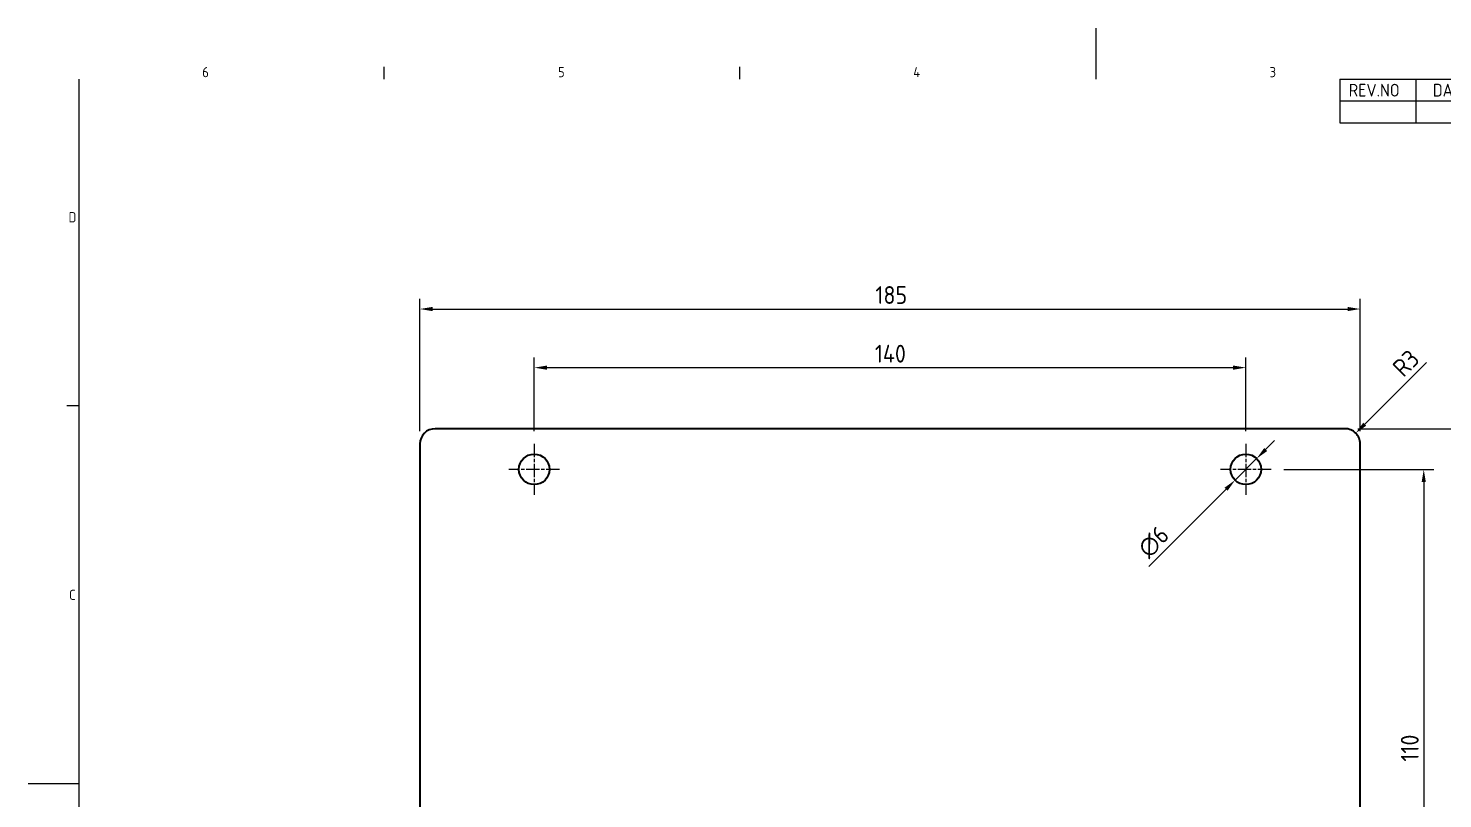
# Model space of a CAD drawing. Header units: millimetres. Extents: x 0 to 420, y 0 to 297.
# Drawn here: x 0 to 278.3, y 145.5 to 297 of the extents above; entities that cross this region are included whole.
import ezdxf

# ---------------------------------------------------------------- set-up
doc = ezdxf.new("R2010")
doc.units = ezdxf.units.MM
doc.linetypes.add('CHAIN', pattern=[0.35429999999999995, 0.2362, -0.0295, 0.0591, -0.0295])
doc.layers.get('0').update_dxf_attribs({"color": 3, "lineweight": 25})
for name, color, linetype, lineweight in [('가시적인 것(ISO)', 3, 'Continuous', 40), ('경계(ISO)', 7, 'Continuous', 25), ('기호(ISO)', 5, 'Continuous', 25), ('중심 표식(ISO)', 1, 'Continuous', 25), ('치수(ISO)', 2, 'Continuous', 25)]:
    doc.layers.add(name, color=color, linetype=linetype, lineweight=lineweight)
doc.styles.add('ISO ProportionalPSTEK', font='isocp.shx')
doc.styles.add('문자 텍스트_PSTEK_POSCO', font='isocp.shx')
doc.styles.add('치수 텍스트_PSTEK_POSCO', font='isocp.shx')
doc.dimstyles.new('치수_PSTEK_POSCO', dxfattribs={"dimtxt": 3.5, "dimasz": 2.5, "dimexe": 2, "dimexo": 2.5, "dimgap": 1, "dimtad": 1, "dimrnd": 1e-08, "dimdsep": 46, "dimtxsty": '치수 텍스트_PSTEK_POSCO', "dimcen": 0.09, "dimdle": 10, "dimclrd": 7, "dimclre": 7, "dimclrt": 2, "dimadec": 1, "dimazin": 2, "dimtfac": 1, "dimtmove": 0, "dimatfit": 3, "dimfxl": 0, "dimtolj": 1, "dimlwd": -1, "dimlwe": -1, "dimarcsym": 0})

# ---------------------------------------------------------------- blocks, each defined once
blk = doc.blocks.new('경계 Default Border')
at = {"layer": '경계(ISO)'}
for p, q in [((70, 287.0000076293945), (70, 289.4000053405762)), ((140, 287.0000076293945), (140, 289.4000053405762)), ((10, 222.7499961853027), (7.599999904632568, 222.7499961853027))]:
    blk.add_line(p, q, dxfattribs=at)
at = {"layer": '경계(ISO)', "flags": 128}
for points in [[(210, 297.0000076293945), (210, 287.0000076293945)], [(10, 10), (10, 287.0000076293945)], [(0, 148.5000038146973), (10, 148.5000038146973)]]:
    blk.add_lwpolyline(points, dxfattribs=at)
at = {"layer": '경계(ISO)', "color": 2, "char_height": 2.000000029802322, "attachment_point": 7, "style": '문자 텍스트_PSTEK_POSCO'}
for s, insert in [('4', (174.110846221447, 287.4)), ('6', (34.22169245779514, 287.3809296778403)), ('5', (104.2216924577951, 287.3809296778403)), ('3', (244.2216924577951, 287.3809296778403)), ('D', (7.918846742126641, 258.8559296629392)), ('C', (8.029692978474793, 184.6059296629392))]:
    blk.add_mtext(s, dxfattribs=dict(at, insert=insert))
blk = doc.blocks.new('리비전 내역')
at = {"layer": '기호(ISO)'}
for p, q in [((258, 287.0000076293945), (410, 287.0000076293945)), ((258, 287.0000076293945), (258, 282.7200076293945)), ((273, 287.0000076293945), (273, 282.7200076293945)), ((288, 287.0000076293945), (288, 282.7200076293945)), ((365, 287.0000076293945), (365, 282.7200076293945)), ((380, 287.0000076293945), (380, 282.7200076293945)), ((395, 287.0000076293945), (395, 282.7200076293945)), ((410, 287.0000076293945), (410, 282.7200076293945)), ((258, 282.7200076293945), (410, 282.7200076293945)), ((258, 282.7200076293945), (258, 278.4400076293945)), ((273, 282.7200076293945), (273, 278.4400076293945)), ((288, 282.7200076293945), (288, 278.4400076293945)), ((365, 282.7200076293945), (365, 278.4400076293945)), ((380, 282.7200076293945), (380, 278.4400076293945)), ((395, 282.7200076293945), (395, 278.4400076293945)), ((410, 282.7200076293945), (410, 278.4400076293945)), ((258, 278.4400076293945), (410, 278.4400076293945))]:
    blk.add_line(p, q, dxfattribs=at)
at = {"layer": '기호(ISO)', "color": 2, "char_height": 2.5, "attachment_point": 7, "style": 'ISO ProportionalPSTEK'}
for s, insert in [('REV.NO', (259.7871163682308, 283.5831900503393)), ('DATE', (276.3142317728366, 283.5831900503393)), ('DESCRIPTION OF REVISION', (305.5070204333629, 283.5831900503393)), ('DRA.BY', (366.4757339553204, 283.5831900503393)), ('CH.BY', (382.8642915086117, 283.5831900503393)), ('APP.BY', (396.4777339604404, 283.5831900503393))]:
    blk.add_mtext(s, dxfattribs=dict(at, insert=insert))
blk = doc.blocks.new('*D22')
at = {"layer": 'Defpoints', "color": 0}
for p in [(239.540763608503, 230.2774775669547), (99.54076360850301, 215.2774775669547), (239.540763608503, 215.2774775669547)]:
    blk.add_point(p, dxfattribs=at)
at = {"layer": '치수(ISO)', "color": 7}
for p, q in [((99.54076360850301, 217.7774775669547), (99.54076360850301, 232.2774775669547)), ((239.540763608503, 217.7774775669547), (239.540763608503, 232.2774775669547)), ((102.040763608503, 230.2774775669547), (237.040763608503, 230.2774775669547))]:
    blk.add_line(p, q, dxfattribs=at)
for points in [[(102.040763608503, 230.6941442336214), (102.040763608503, 229.860810900288), (99.54076360850301, 230.2774775669547)], [(237.040763608503, 230.6941442336214), (237.040763608503, 229.860810900288), (239.540763608503, 230.2774775669547)]]:
    blk.add_solid(points, dxfattribs=at)
at = {"layer": '치수(ISO)', "color": 2, "insert": (166.5643856557471, 233.0274775669547), "char_height": 3.5, "attachment_point": 4, "style": '치수 텍스트_PSTEK_POSCO'}
blk.add_mtext('\\A1;140', dxfattribs=at)
blk = doc.blocks.new('*D23')
at = {"layer": 'Defpoints', "color": 0}
for p in [(262.040763608503, 241.8079590803648), (77.040763608503, 215.2774775669547), (262.040763608503, 215.2774775669547)]:
    blk.add_point(p, dxfattribs=at)
at = {"layer": '치수(ISO)', "color": 7}
for p, q in [((77.040763608503, 217.7774775669547), (77.040763608503, 243.8079590803648)), ((262.040763608503, 217.7774775669547), (262.040763608503, 243.8079590803648)), ((79.540763608503, 241.8079590803648), (259.540763608503, 241.8079590803648))]:
    blk.add_line(p, q, dxfattribs=at)
for points in [[(79.540763608503, 242.2246257470315), (79.540763608503, 241.3912924136982), (77.040763608503, 241.8079590803648)], [(259.540763608503, 242.2246257470315), (259.540763608503, 241.3912924136982), (262.040763608503, 241.8079590803648)]]:
    blk.add_solid(points, dxfattribs=at)
at = {"layer": '치수(ISO)', "color": 2, "insert": (166.6682762350877, 244.5579590803648), "char_height": 3.5, "attachment_point": 4, "style": '치수 텍스트_PSTEK_POSCO'}
blk.add_mtext('\\A1;185', dxfattribs=at)
blk = doc.blocks.new('*D24')
at = {"layer": 'Defpoints', "color": 0}
for p in [(244.540763608503, 210.2774775669547), (244.540763608503, 100.2774775669547), (274.540763608503, 100.2774775669547)]:
    blk.add_point(p, dxfattribs=at)
at = {"layer": '치수(ISO)', "color": 7}
for p, q in [((247.040763608503, 210.2774775669547), (276.5407636085031, 210.2774775669547)), ((274.5407636085031, 207.7774775669547), (274.540763608503, 102.7774775669547)), ((247.040763608503, 100.2774775669547), (276.540763608503, 100.2774775669547))]:
    blk.add_line(p, q, dxfattribs=at)
for points in [[(274.1240969418364, 207.7774775669547), (274.9574302751698, 207.7774775669547), (274.5407636085031, 210.2774775669547)], [(274.1240969418363, 102.7774775669547), (274.9574302751697, 102.7774775669547), (274.540763608503, 100.2774775669547)]]:
    blk.add_solid(points, dxfattribs=at)
at = {"layer": '치수(ISO)', "color": 2, "insert": (271.790763608503, 152.8260996141988), "char_height": 3.5, "attachment_point": 4, "rotation": 90, "style": '치수 텍스트_PSTEK_POSCO'}
blk.add_mtext('\\A1;110', dxfattribs=at)
blk = doc.blocks.new('*D25')
at = {"layer": 'Defpoints', "color": 0}
for p in [(259.040763608503, 218.2774775669547), (259.040763608503, 92.27747756695467), (289.040763608503, 92.27747756695466)]:
    blk.add_point(p, dxfattribs=at)
at = {"layer": '치수(ISO)', "color": 7}
for p, q in [((261.540763608503, 218.2774775669547), (291.0407636085031, 218.2774775669547)), ((289.0407636085031, 215.7774775669547), (289.040763608503, 94.77747756695466)), ((261.540763608503, 92.27747756695467), (291.040763608503, 92.27747756695466))]:
    blk.add_line(p, q, dxfattribs=at)
for points in [[(288.6240969418364, 215.7774775669547), (289.4574302751698, 215.7774775669547), (289.0407636085031, 218.2774775669547)], [(288.6240969418363, 94.77747756695466), (289.4574302751697, 94.77747756695466), (289.040763608503, 92.27747756695466)]]:
    blk.add_solid(points, dxfattribs=at)
at = {"layer": '치수(ISO)', "color": 2, "insert": (286.290419120314, 152.3906665433327), "char_height": 3.5, "attachment_point": 4, "rotation": 90, "style": '치수 텍스트_PSTEK_POSCO'}
blk.add_mtext('\\A1;126', dxfattribs=at)
blk = doc.blocks.new('*D27')
at = {"layer": 'Defpoints', "color": 0}
for p in [(241.662083952063, 212.398797910514), (237.4194432649431, 208.1561572233954)]:
    blk.add_point(p, dxfattribs=at)
at = {"layer": '치수(ISO)', "color": 7}
for p, q in [((243.4298509050296, 214.1665648634801), (245.1976178579963, 215.9343318164462)), ((241.662083952063, 212.398797910514), (237.4194432649431, 208.1561572233954)), ((235.6516763119765, 206.3883902704293), (220.4738023950107, 191.2105163534683))]:
    blk.add_line(p, q, dxfattribs=at)
for points in [[(243.1352230795353, 214.4611926889746), (243.724478730524, 213.8719370379857), (241.662083952063, 212.398797910514)], [(235.3570484864821, 206.6830180959238), (235.9463041374708, 206.0937624449349), (237.4194432649431, 208.1561572233954)]]:
    blk.add_solid(points, dxfattribs=at)
at = {"layer": '치수(ISO)', "color": 2, "insert": (219.2363655279347, 193.8621667829179), "char_height": 3.5, "attachment_point": 4, "rotation": 44.99999999999121, "style": '치수 텍스트_PSTEK_POSCO'}
blk.add_mtext('\\A1;∅6', dxfattribs=at)
blk = doc.blocks.new('*D28')
at = {"layer": 'Defpoints', "color": 0}
for p in [(261.1620839520633, 217.3987979105143), (259.0407636085033, 215.277477566955)]:
    blk.add_point(p, dxfattribs=at)
at = {"layer": '치수(ISO)', "color": 7}
blk.add_line((275.0622917323622, 231.2990056908081), (262.92985090503, 219.1665648634803), dxfattribs=at)
blk.add_solid([(262.6352230795356, 219.4611926889748), (263.2244787305243, 218.8719370379858), (261.1620839520633, 217.3987979105143)], dxfattribs=at)
at = {"layer": '치수(ISO)', "color": 2, "insert": (269.3382801953442, 229.4640814503174), "char_height": 3.5, "attachment_point": 4, "rotation": 44.99999999998962, "style": '치수 텍스트_PSTEK_POSCO'}
blk.add_mtext('\\A1;R3', dxfattribs=at)

msp = doc.modelspace()

# ---------------------------------------------------------------- linework, layer by layer
at = {"layer": '가시적인 것(ISO)'}
for p, q in [((259.040763608503, 218.2774775669547), (80.04076360850298, 218.2774775669547)), ((77.040763608503, 215.2774775669547), (77.04076360850303, 95.27747756695469)), ((262.040763608503, 95.27747756695469), (262.040763608503, 215.2774775669547))]:
    msp.add_line(p, q, dxfattribs=at)
for centre in [(99.54076360850301, 210.2774775669547), (239.540763608503, 210.2774775669547)]:
    msp.add_circle(centre, 3, dxfattribs=at)
for centre, start, end in [((80.04076360850303, 215.2774775669547), 90.00000000000067, 180), ((259.040763608503, 215.2774775669547), 0, 90.00000000000067)]:
    msp.add_arc(centre, 3.000000000000024, start, end, dxfattribs=at)
at = {"layer": '중심 표식(ISO)', "linetype": 'CHAIN', "ltscale": 11.11197376251221}
for p, q in [((99.54076360850301, 215.2774775669547), (99.54076360850301, 205.2774775669547)), ((239.540763608503, 215.2774775669547), (239.540763608503, 205.2774775669547)), ((104.540763608503, 210.2774775669547), (94.54076360850301, 210.2774775669547)), ((244.540763608503, 210.2774775669547), (234.540763608503, 210.2774775669547))]:
    msp.add_line(p, q, dxfattribs=at)

# ---------------------------------------------------------------- block references
msp.add_blockref('경계 Default Border', (0, 0))
at = {"layer": '기호(ISO)'}
msp.add_blockref('리비전 내역', (0, 0), dxfattribs=at)

# ---------------------------------------------------------------- dimensions: what is measured, and where the dimension line sits
at = {"layer": '치수(ISO)', "color": 7}
for base, p1, p2, angle, picture, middle in [((262.040763608503, 241.8079590803648), (77.040763608503, 215.2774775669547), (262.040763608503, 215.2774775669547), 180, '*D23', (169.540763608503, 241.8079590803648)), ((239.540763608503, 230.2774775669547), (99.54076360850301, 215.2774775669547), (239.540763608503, 215.2774775669547), 180, '*D22', (169.540763608503, 230.2774775669547)), ((289.040763608503, 92.27747756695466), (259.040763608503, 218.2774775669547), (259.040763608503, 92.27747756695467), 90, '*D25', (289.040763608503, 155.2774775669547)), ((274.540763608503, 100.2774775669547), (244.540763608503, 210.2774775669547), (244.540763608503, 100.2774775669547), 90, '*D24', (274.540763608503, 155.2774775669547))]:
    dim = msp.add_linear_dim(base=base, p1=p1, p2=p2, angle=angle, dimstyle='치수_PSTEK_POSCO', override={"dimdec": 2, "dimtp": 0, "dimtm": -0, "dimtdec": 2, "dimtofl": 0, "dimatfit": 1}, dxfattribs=at)
    dim.commit()
    dim.dimension.update_dxf_attribs({"geometry": picture, "text_midpoint": middle, "dimtype": 160})
dim = msp.add_radius_dim(center=(259.0407636085033, 215.277477566955), mpoint=(261.1620839520633, 217.3987979105143), dimstyle='치수_PSTEK_POSCO', override={"dimdec": 2, "dimcen": 0, "dimtp": 0, "dimtm": -0, "dimtdec": 2, "dimtofl": 0}, dxfattribs=at)
dim.commit()
dim.dimension.update_dxf_attribs({"geometry": '*D28', "text_midpoint": (272.8190043973912, 229.0557183558379), "dimtype": 164})
dim = msp.add_diameter_dim_2p(p1=(241.662083952063, 212.398797910514), p2=(237.4194432649431, 208.1561572233954), dimstyle='치수_PSTEK_POSCO', override={"dimdec": 2, "dimlfac": 1, "dimtp": 0, "dimtm": -0, "dimtdec": 2, "dimatfit": 2}, dxfattribs=at)
dim.commit()
dim.dimension.update_dxf_attribs({"geometry": '*D27', "text_midpoint": (222.8509617668819, 193.5876757253387), "dimtype": 163})

doc.saveas('drawing.dxf')
